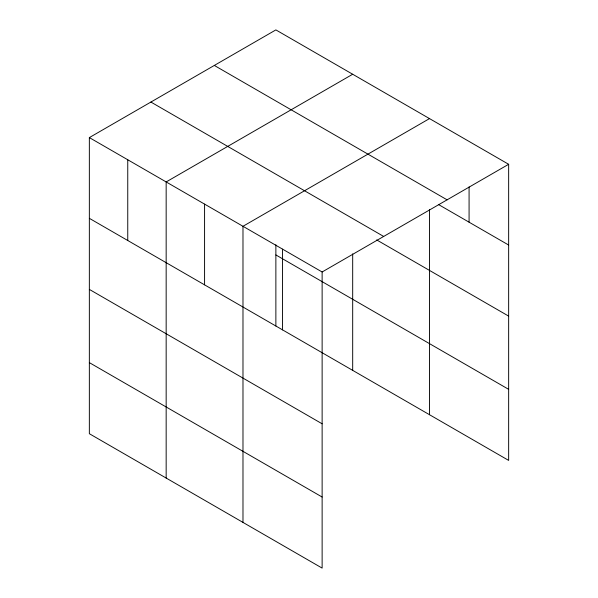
<?xml version="1.0" encoding="UTF-8"?>
<svg xmlns="http://www.w3.org/2000/svg" width="598" height="598" viewBox="0 0 598 598"><rect width="100%" height="100%" fill="white"/><g stroke="black" fill="none" stroke-linecap="round" stroke-linejoin="round"><path stroke-width="0.9" d="M429.506 209.494L429.506 414.72M89.349 137.592L322.128 271.985L322.128 568.1L89.349 433.707L89.349 137.592L275.872 29.9L508.651 164.293L508.651 460.408L89.349 218.33M352.685 74.249L166.162 181.942L166.162 478.056M429.506 118.598L242.982 226.291L242.982 522.405M322.128 271.985L508.651 164.293M214.316 65.436L447.102 199.837M438.394 204.471L508.651 245.038M150.898 102.049L383.684 236.449M376.695 239.925L508.651 316.11M275.872 254.942L508.651 389.335M89.349 289.402L322.128 423.795M89.349 362.627L322.128 497.028M469.079 186.92L469.079 222.187M352.685 253.873L352.685 370.364M282.555 249.134L282.555 329.879M275.872 244.746L275.872 326.015M204.576 204.112L204.576 284.85M127.755 159.763L127.755 240.501"/></g></svg>
